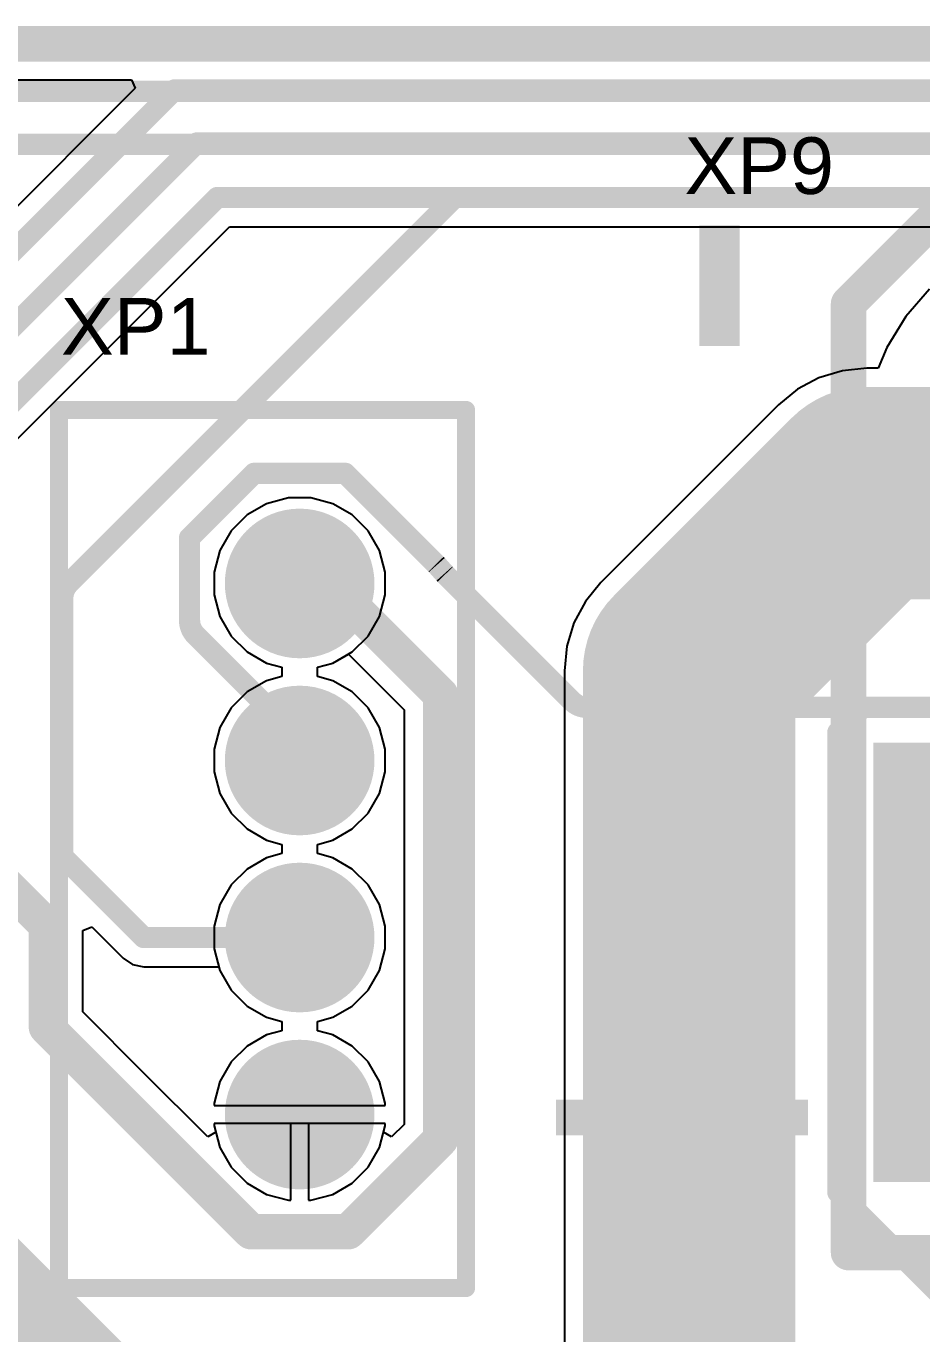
# Model space of a CAD drawing. Header units: inches. Extents: x -0.01 to 4.3, y -0.01 to 7.88.
# Drawn here: x 0.931 to 1.429, y 3.658 to 4.385 of the extents above; entities that cross this region are included whole.
import ezdxf

# ---------------------------------------------------------------- set-up
doc = ezdxf.new("R2010")
doc.units = ezdxf.units.IN
doc.header["$MEASUREMENT"] = 0
for name, color, linetype in [('Bottom Layer', 5, 'Continuous'), ('Bottom Solder', 6, 'Continuous'), ('Mechanical 1', 6, 'Continuous'), ('Multi-Layer', 9, 'Continuous'), ('Pad Holes', 156, 'Continuous'), ('Top Layer', 1, 'Continuous'), ('Top Overlay', 2, 'Continuous'), ('Top Solder', 216, 'Continuous')]:
    doc.layers.add(name, color=color, linetype=linetype)
doc.styles.add('Arial', font='', dxfattribs={"height": 0.2})
doc.styles.get('Arial').set_extended_font_data('Arial')

# ---------------------------------------------------------------- blocks, each defined once
blk = doc.blocks.new('XT60UPB_M_1')
at = {"layer": 'Bottom Layer'}
blk.add_hatch(color=5, dxfattribs=at).paths.add_polyline_path([(-0.11811, -0.1378), (-0.11811, 0.1378), (0.11811, 0.1378), (0.11811, -0.1378)])
at = {"layer": 'Bottom Solder'}
blk.add_hatch(color=6, dxfattribs=at).paths.add_polyline_path([(-0.12211, -0.1418), (-0.12211, 0.1418), (0.12211, 0.1418), (0.12211, -0.1418)])
at = {"layer": 'Multi-Layer'}
blk.add_hatch(color=9, dxfattribs=at).paths.add_polyline_path([(-0.11811, -0.1378), (-0.11811, 0.1378), (0.11811, 0.1378), (0.11811, -0.1378)])
at = {"layer": 'Pad Holes'}
h = blk.add_hatch(color=7, dxfattribs=at)
edge = h.paths.add_edge_path()
edge.add_arc((0, 0), 0.09252, 0, 360)
h = blk.add_hatch(color=7, dxfattribs=at)
edge = h.paths.add_edge_path()
edge.add_arc((0.28346, 0), 0.09252, 0, 360)
at = {"layer": 'Top Layer'}
blk.add_hatch(color=1, dxfattribs=at).paths.add_polyline_path([(-0.11811, -0.1378), (-0.11811, 0.1378), (0.11811, 0.1378), (0.11811, -0.1378)])
at = {"layer": 'Top Solder'}
blk.add_hatch(color=216, dxfattribs=at).paths.add_polyline_path([(-0.12211, -0.1418), (-0.12211, 0.1418), (0.12211, 0.1418), (0.12211, -0.1418)])
at = {"layer": 'Top Overlay'}
for points in [[(-0.16142, 0.15551, 0.01969, 0.01969, 0), (-0.16142, -0.15945, 0.01969, 0.01969, 0)], [(-0.16142, 0.15551, 0.01969, 0.01969, 0), (0.36614, 0.15551, 0.01969, 0.01969, 0)], [(0.36614, 0.15551, 0.01969, 0.01969, 0), (0.44488, 0.07677, 0.01969, 0.01969, 0)], [(0.44488, 0.07677, 0.01969, 0.01969, 0), (0.44488, -0.00197, 0.01969, 0.01969, 0)], [(0.44488, -0.00197, 0.01969, 0.01969, 0), (0.44488, -0.08071, 0.01969, 0.01969, 0)], [(0.44488, -0.08071, 0.01969, 0.01969, 0), (0.44488, -0.08465, 0.01969, 0.01969, 0)], [(0.44488, -0.08465, 0.01969, 0.01969, 0), (0.37008, -0.15945, 0.01969, 0.01969, 0)], [(-0.16142, -0.15945, 0.01969, 0.01969, 0), (0.37008, -0.15945, 0.01969, 0.01969, 0)]]:
    blk.add_lwpolyline(points, format="xyseb", dxfattribs=at)
for points in [[(-0.16634, 0.15551, 0.00984, 0.00984, 1), (-0.1565, 0.15551, 0.00984, 0.00984, 1)], [(-0.16634, 0.15551, 0.00984, 0.00984, 1), (-0.1565, 0.15551, 0.00984, 0.00984, 1)], [(0.36122, 0.15551, 0.00984, 0.00984, 1), (0.37106, 0.15551, 0.00984, 0.00984, 1)], [(0.36122, 0.15551, 0.00984, 0.00984, 1), (0.37106, 0.15551, 0.00984, 0.00984, 1)], [(0.43996, 0.07677, 0.00984, 0.00984, 1), (0.4498, 0.07677, 0.00984, 0.00984, 1)], [(0.43996, 0.07677, 0.00984, 0.00984, 1), (0.4498, 0.07677, 0.00984, 0.00984, 1)], [(0.43996, -0.00197, 0.00984, 0.00984, 1), (0.4498, -0.00197, 0.00984, 0.00984, 1)], [(0.43996, -0.00197, 0.00984, 0.00984, 1), (0.4498, -0.00197, 0.00984, 0.00984, 1)], [(0.43996, -0.08071, 0.00984, 0.00984, 1), (0.4498, -0.08071, 0.00984, 0.00984, 1)], [(0.43996, -0.08071, 0.00984, 0.00984, 1), (0.4498, -0.08071, 0.00984, 0.00984, 1)], [(0.43996, -0.08465, 0.00984, 0.00984, 1), (0.4498, -0.08465, 0.00984, 0.00984, 1)], [(0.43996, -0.08465, 0.00984, 0.00984, 1), (0.4498, -0.08465, 0.00984, 0.00984, 1)], [(-0.16634, -0.15945, 0.00984, 0.00984, 1), (-0.1565, -0.15945, 0.00984, 0.00984, 1)], [(-0.16634, -0.15945, 0.00984, 0.00984, 1), (-0.1565, -0.15945, 0.00984, 0.00984, 1)], [(0.36516, -0.15945, 0.00984, 0.00984, 1), (0.375, -0.15945, 0.00984, 0.00984, 1)], [(0.36516, -0.15945, 0.00984, 0.00984, 1), (0.375, -0.15945, 0.00984, 0.00984, 1)]]:
    blk.add_lwpolyline(points, format="xyseb", close=True, dxfattribs=at)
at = {"layer": 'Top Overlay', "style": 'Arial'}
for s, p in [('+', (-0.16654, 0.15296)), ('-', (0.33037, 0.15121))]:
    blk.add_text(s, height=0.19685, dxfattribs=at).set_placement(p)
blk = doc.blocks.new('JST_4____16')
at = {"layer": 'Bottom Layer'}
h = blk.add_hatch(color=5, dxfattribs=at)
edge = h.paths.add_edge_path()
edge.add_arc((0, 0), 0.0376, 0, 360)
h = blk.add_hatch(color=5, dxfattribs=at)
edge = h.paths.add_edge_path()
edge.add_arc((0.09843, 0), 0.0376, 0, 360)
h = blk.add_hatch(color=5, dxfattribs=at)
edge = h.paths.add_edge_path()
edge.add_arc((0.19685, 0), 0.0376, 0, 360)
h = blk.add_hatch(color=5, dxfattribs=at)
edge = h.paths.add_edge_path()
edge.add_arc((0.29528, 0), 0.0376, 0, 360)
at = {"layer": 'Bottom Solder'}
h = blk.add_hatch(color=6, dxfattribs=at)
edge = h.paths.add_edge_path()
edge.add_arc((0, 0), 0.0416, 0, 360)
h = blk.add_hatch(color=6, dxfattribs=at)
edge = h.paths.add_edge_path()
edge.add_arc((0.09843, 0), 0.0416, 0, 360)
h = blk.add_hatch(color=6, dxfattribs=at)
edge = h.paths.add_edge_path()
edge.add_arc((0.19685, 0), 0.0416, 0, 360)
h = blk.add_hatch(color=6, dxfattribs=at)
edge = h.paths.add_edge_path()
edge.add_arc((0.29528, 0), 0.0416, 0, 360)
at = {"layer": 'Multi-Layer'}
h = blk.add_hatch(color=9, dxfattribs=at)
edge = h.paths.add_edge_path()
edge.add_arc((0, 0), 0.0376, 0, 360)
h = blk.add_hatch(color=9, dxfattribs=at)
edge = h.paths.add_edge_path()
edge.add_arc((0.09843, 0), 0.0376, 0, 360)
h = blk.add_hatch(color=9, dxfattribs=at)
edge = h.paths.add_edge_path()
edge.add_arc((0.19685, 0), 0.0376, 0, 360)
h = blk.add_hatch(color=9, dxfattribs=at)
edge = h.paths.add_edge_path()
edge.add_arc((0.29528, 0), 0.0376, 0, 360)
at = {"layer": 'Pad Holes'}
h = blk.add_hatch(color=7, dxfattribs=at)
edge = h.paths.add_edge_path()
edge.add_arc((0, 0), 0.02559, 0, 360)
h = blk.add_hatch(color=7, dxfattribs=at)
edge = h.paths.add_edge_path()
edge.add_arc((0.09843, 0), 0.02559, 0, 360)
h = blk.add_hatch(color=7, dxfattribs=at)
edge = h.paths.add_edge_path()
edge.add_arc((0.19685, 0), 0.02559, 0, 360)
h = blk.add_hatch(color=7, dxfattribs=at)
edge = h.paths.add_edge_path()
edge.add_arc((0.29528, 0), 0.02559, 0, 360)
at = {"layer": 'Top Layer'}
h = blk.add_hatch(color=1, dxfattribs=at)
edge = h.paths.add_edge_path()
edge.add_arc((0, 0), 0.0376, 0, 360)
h = blk.add_hatch(color=1, dxfattribs=at)
edge = h.paths.add_edge_path()
edge.add_arc((0.09843, 0), 0.0376, 0, 360)
h = blk.add_hatch(color=1, dxfattribs=at)
edge = h.paths.add_edge_path()
edge.add_arc((0.19685, 0), 0.0376, 0, 360)
h = blk.add_hatch(color=1, dxfattribs=at)
edge = h.paths.add_edge_path()
edge.add_arc((0.29528, 0), 0.0376, 0, 360)
at = {"layer": 'Top Solder'}
h = blk.add_hatch(color=216, dxfattribs=at)
edge = h.paths.add_edge_path()
edge.add_arc((0, 0), 0.0416, 0, 360)
h = blk.add_hatch(color=216, dxfattribs=at)
edge = h.paths.add_edge_path()
edge.add_arc((0.09843, 0), 0.0416, 0, 360)
h = blk.add_hatch(color=216, dxfattribs=at)
edge = h.paths.add_edge_path()
edge.add_arc((0.19685, 0), 0.0416, 0, 360)
h = blk.add_hatch(color=216, dxfattribs=at)
edge = h.paths.add_edge_path()
edge.add_arc((0.29528, 0), 0.0416, 0, 360)
at = {"layer": 'Top Overlay'}
for points in [[(-0.09646, -0.13386, 0.01, 0.01, 0), (-0.09646, 0.09252, 0.01, 0.01, 0)], [(0.39173, 0.09252, 0.01, 0.01, 0), (-0.09646, 0.09252, 0.01, 0.01, 0)], [(0.39173, -0.13386, 0.01, 0.01, 0), (0.39173, 0.09252, 0.01, 0.01, 0)], [(0.39173, -0.13386, 0.01, 0.01, 0), (-0.09646, -0.13386, 0.01, 0.01, 0)]]:
    blk.add_lwpolyline(points, format="xyseb", dxfattribs=at)
for points in [[(-0.09896, 0.09252, 0.005, 0.005, 1), (-0.09396, 0.09252, 0.005, 0.005, 1)], [(-0.09896, 0.09252, 0.005, 0.005, 1), (-0.09396, 0.09252, 0.005, 0.005, 1)], [(0.38923, 0.09252, 0.005, 0.005, 1), (0.39423, 0.09252, 0.005, 0.005, 1)], [(0.38923, 0.09252, 0.005, 0.005, 1), (0.39423, 0.09252, 0.005, 0.005, 1)], [(-0.09896, -0.13386, 0.005, 0.005, 1), (-0.09396, -0.13386, 0.005, 0.005, 1)], [(-0.09896, -0.13386, 0.005, 0.005, 1), (-0.09396, -0.13386, 0.005, 0.005, 1)], [(0.38923, -0.13386, 0.005, 0.005, 1), (0.39423, -0.13386, 0.005, 0.005, 1)], [(0.38923, -0.13386, 0.005, 0.005, 1), (0.39423, -0.13386, 0.005, 0.005, 1)]]:
    blk.add_lwpolyline(points, format="xyseb", close=True, dxfattribs=at)

msp = doc.modelspace()

# ---------------------------------------------------------------- linework, layer by layer
at = {"layer": 'Bottom Layer'}
for p, q in [((0.11899, 4.35473), (0.98927, 4.35473)), ((0.99118, 4.35011), (0.81747, 4.1764)), ((0.98927, 4.35473), (0.99118, 4.35011)), ((0.90421, 4.13376), (1.0436, 4.27315)), ((1.0436, 4.27315), (1.47881, 4.27315)), ((1.43275, 4.23851), (1.41966, 4.22317)), ((1.41966, 4.22317), (1.40912, 4.20598)), ((1.40912, 4.20598), (1.40434, 4.19443)), ((1.37138, 4.18915), (1.35939, 4.18273)), ((1.3844, 4.19309), (1.37138, 4.18915)), ((1.39794, 4.19443), (1.3844, 4.19309)), ((1.40434, 4.19443), (1.39794, 4.19443)), ((1.35939, 4.18273), (1.34887, 4.1741)), ((1.34887, 4.1741), (1.25015, 4.07538)), ((1.07641, 4.1224), (1.0643, 4.11916)), ((1.08894, 4.1224), (1.07641, 4.1224)), ((1.10105, 4.11916), (1.08894, 4.1224)), ((1.0643, 4.11916), (1.05345, 4.11289)), ((1.1119, 4.11289), (1.10105, 4.11916)), ((1.05345, 4.11289), (1.04459, 4.10403)), ((1.12077, 4.10403), (1.1119, 4.11289)), ((1.04459, 4.10403), (1.03832, 4.09318)), ((1.12703, 4.09318), (1.12077, 4.10403)), ((1.03832, 4.09318), (1.03508, 4.08107)), ((1.13028, 4.08107), (1.12703, 4.09318)), ((1.03508, 4.08107), (1.03508, 4.06854)), ((1.13028, 4.06854), (1.13028, 4.08107)), ((1.25015, 4.07538), (1.24152, 4.06486)), ((1.03508, 4.06854), (1.03832, 4.05643)), ((1.12703, 4.05643), (1.13028, 4.06854)), ((1.24152, 4.06486), (1.23511, 4.05287)), ((1.03832, 4.05643), (1.04459, 4.04558)), ((1.12077, 4.04558), (1.12703, 4.05643)), ((1.23511, 4.05287), (1.23116, 4.03985)), ((1.04459, 4.04558), (1.05345, 4.03672)), ((1.1119, 4.03672), (1.12077, 4.04558)), ((1.05345, 4.03672), (1.0643, 4.03045)), ((1.10105, 4.03045), (1.1119, 4.03672)), ((1.23116, 4.03985), (1.22982, 4.02631)), ((1.0643, 4.03045), (1.07278, 4.02818)), ((1.07278, 4.02818), (1.07278, 4.023)), ((1.09258, 4.02818), (1.10105, 4.03045)), ((1.09258, 4.023), (1.09258, 4.02818)), ((1.0643, 4.02073), (1.05345, 4.01447)), ((1.07278, 4.023), (1.0643, 4.02073)), ((1.10105, 4.02073), (1.09258, 4.023)), ((1.1119, 4.01447), (1.10105, 4.02073)), ((1.22982, 4.02631), (1.22982, 3.59252)), ((1.05345, 4.01447), (1.04459, 4.0056)), ((1.12077, 4.0056), (1.1119, 4.01447)), ((1.04459, 4.0056), (1.03832, 3.99475)), ((1.12703, 3.99475), (1.12077, 4.0056)), ((1.03832, 3.99475), (1.03508, 3.98264)), ((1.13028, 3.98264), (1.12703, 3.99475)), ((1.03508, 3.98264), (1.03508, 3.97011)), ((1.13028, 3.97011), (1.13028, 3.98264)), ((1.03508, 3.97011), (1.03832, 3.95801)), ((1.12703, 3.95801), (1.13028, 3.97011)), ((1.03832, 3.95801), (1.04459, 3.94715)), ((1.12077, 3.94715), (1.12703, 3.95801)), ((1.04459, 3.94715), (1.05345, 3.93829)), ((1.1119, 3.93829), (1.12077, 3.94715)), ((1.05345, 3.93829), (1.0643, 3.93202)), ((1.10105, 3.93202), (1.1119, 3.93829)), ((1.0643, 3.93202), (1.07278, 3.92975)), ((1.07278, 3.92975), (1.07278, 3.92458)), ((1.09258, 3.92975), (1.10105, 3.93202)), ((1.09258, 3.92458), (1.09258, 3.92975)), ((1.0643, 3.92231), (1.05345, 3.91604)), ((1.07278, 3.92458), (1.0643, 3.92231)), ((1.10105, 3.92231), (1.09258, 3.92458)), ((1.1119, 3.91604), (1.10105, 3.92231)), ((1.05345, 3.91604), (1.04459, 3.90718)), ((1.12077, 3.90718), (1.1119, 3.91604)), ((1.04459, 3.90718), (1.03832, 3.89633)), ((1.12703, 3.89633), (1.12077, 3.90718)), ((1.03832, 3.89633), (1.03508, 3.88422)), ((1.13028, 3.88422), (1.12703, 3.89633)), ((1.03508, 3.88422), (1.03508, 3.87169)), ((1.13028, 3.87169), (1.13028, 3.88422)), ((1.03508, 3.87169), (1.03832, 3.85958)), ((1.12703, 3.85958), (1.13028, 3.87169)), ((1.03832, 3.85958), (1.04459, 3.84873)), ((1.12077, 3.84873), (1.12703, 3.85958)), ((1.04459, 3.84873), (1.05345, 3.83986)), ((1.1119, 3.83986), (1.12077, 3.84873)), ((1.05345, 3.83986), (1.0643, 3.8336)), ((1.10105, 3.8336), (1.1119, 3.83986)), ((1.0643, 3.8336), (1.07278, 3.83133)), ((1.09258, 3.83133), (1.10105, 3.8336)), ((1.07278, 3.82615), (1.0643, 3.82388)), ((1.07278, 3.83133), (1.07278, 3.82615)), ((1.09258, 3.82615), (1.09258, 3.83133)), ((1.10105, 3.82388), (1.09258, 3.82615)), ((1.05345, 3.81762), (1.04459, 3.80875)), ((1.0643, 3.82388), (1.05345, 3.81762)), ((1.1119, 3.81762), (1.10105, 3.82388)), ((1.12077, 3.80875), (1.1119, 3.81762)), ((1.04459, 3.80875), (1.03832, 3.7979)), ((1.12703, 3.7979), (1.12077, 3.80875)), ((1.03832, 3.7979), (1.03508, 3.78579)), ((1.13028, 3.78579), (1.12703, 3.7979)), ((1.03508, 3.78579), (1.03508, 3.78453)), ((1.03508, 3.78453), (1.08268, 3.78453)), ((1.08268, 3.78453), (1.13028, 3.78453)), ((1.13028, 3.78453), (1.13028, 3.78579)), ((1.07768, 3.77453), (1.03508, 3.77453)), ((1.03508, 3.77453), (1.03508, 3.77326)), ((1.07768, 3.73193), (1.07768, 3.77453)), ((1.13028, 3.77453), (1.08768, 3.77453)), ((1.08768, 3.77453), (1.08768, 3.73193)), ((1.13028, 3.77326), (1.13028, 3.77453)), ((1.03508, 3.77326), (1.03832, 3.76116)), ((1.12703, 3.76116), (1.13028, 3.77326)), ((1.03832, 3.76116), (1.04459, 3.7503)), ((1.12077, 3.7503), (1.12703, 3.76116)), ((1.04459, 3.7503), (1.05345, 3.74144)), ((1.1119, 3.74144), (1.12077, 3.7503)), ((1.05345, 3.74144), (1.0643, 3.73517)), ((1.10105, 3.73517), (1.1119, 3.74144)), ((1.0643, 3.73517), (1.07641, 3.73193)), ((1.07641, 3.73193), (1.07768, 3.73193)), ((1.08768, 3.73193), (1.08894, 3.73193)), ((1.08894, 3.73193), (1.10105, 3.73517))]:
    msp.add_line(p, q, dxfattribs=at)
for points in [[(0.82894, 4.16494, 0.01181, 0.01181, 0), (1.01321, 4.34921, 0.01181, 0.01181, 0)], [(1.01321, 4.34921, 0.01181, 0.01181, 0), (2.40218, 4.34921, 0.01181, 0.01181, 0)], [(0.85846, 4.15271, 0.01181, 0.01181, 0), (1.02544, 4.31969, 0.01181, 0.01181, 0)], [(1.02544, 4.31969, 0.01181, 0.01181, 0), (2.41441, 4.31969, 0.01181, 0.01181, 0)], [(0.88799, 4.14048, 0.01181, 0.01181, 0), (1.03689, 4.28937, 0.01181, 0.01181, 0)], [(1.03689, 4.28937, 0.01181, 0.01181, 0), (2.43091, 4.28937, 0.01181, 0.01181, 0)], [(1.29921, 4.02631, 0.11811, 0.11811, 0), (1.39794, 4.12504, 0.11811, 0.11811, 0)], [(1.39794, 4.12504, 0.11811, 0.11811, 0), (1.52464, 4.12504, 0.11811, 0.11811, 0)], [(1.29921, 3.59252, 0.11811, 0.11811, 0), (1.29921, 4.02631, 0.11811, 0.11811, 0)], [(1.38189, 3.99207, 0.01181, 0.01181, 0), (1.39573, 4.00591, 0.01181, 0.01181, 0)], [(1.39573, 4.00591, 0.01181, 0.01181, 0), (1.69089, 4.00591, 0.01181, 0.01181, 0)], [(1.38189, 3.73628, 0.01181, 0.01181, 0), (1.38189, 3.99207, 0.01181, 0.01181, 0)], [(1.38189, 3.73628, 0.01181, 0.01181, 0), (1.66107, 3.4571, 0.01181, 0.01181, 0)]]:
    msp.add_lwpolyline(points, format="xyseb", dxfattribs=at)
for points in [[(1.01026, 4.34921, 0.00591, 0.00591, 1), (1.01617, 4.34921, 0.00591, 0.00591, 1)], [(1.01026, 4.34921, 0.00591, 0.00591, 1), (1.01617, 4.34921, 0.00591, 0.00591, 1)], [(1.02249, 4.31969, 0.00591, 0.00591, 1), (1.0284, 4.31969, 0.00591, 0.00591, 1)], [(1.02249, 4.31969, 0.00591, 0.00591, 1), (1.0284, 4.31969, 0.00591, 0.00591, 1)], [(1.03393, 4.28937, 0.00591, 0.00591, 1), (1.03984, 4.28937, 0.00591, 0.00591, 1)], [(1.03393, 4.28937, 0.00591, 0.00591, 1), (1.03984, 4.28937, 0.00591, 0.00591, 1)], [(1.36841, 4.12504, 0.05906, 0.05906, 1), (1.42746, 4.12504, 0.05906, 0.05906, 1)], [(1.36841, 4.12504, 0.05906, 0.05906, 1), (1.42746, 4.12504, 0.05906, 0.05906, 1)], [(1.26969, 4.02631, 0.05906, 0.05906, 1), (1.32874, 4.02631, 0.05906, 0.05906, 1)], [(1.26969, 4.02631, 0.05906, 0.05906, 1), (1.32874, 4.02631, 0.05906, 0.05906, 1)], [(1.39277, 4.00591, 0.00591, 0.00591, 1), (1.39868, 4.00591, 0.00591, 0.00591, 1)], [(1.39277, 4.00591, 0.00591, 0.00591, 1), (1.39868, 4.00591, 0.00591, 0.00591, 1)], [(1.37894, 3.99207, 0.00591, 0.00591, 1), (1.38484, 3.99207, 0.00591, 0.00591, 1)], [(1.37894, 3.99207, 0.00591, 0.00591, 1), (1.38484, 3.99207, 0.00591, 0.00591, 1)], [(1.37894, 3.73628, 0.00591, 0.00591, 1), (1.38484, 3.73628, 0.00591, 0.00591, 1)], [(1.37894, 3.73628, 0.00591, 0.00591, 1), (1.38484, 3.73628, 0.00591, 0.00591, 1)]]:
    msp.add_lwpolyline(points, format="xyseb", close=True, dxfattribs=at)
at = {"layer": 'Mechanical 1'}
for points in [[(0.11811, 4.37972, 0.00984, 0.00984, 0), (2.34814, 4.37972, 0.00984, 0.00984, 0)], [(0.11833, 4.36988, 0.00984, 0.00984, 0), (2.34835, 4.36988, 0.00984, 0.00984, 0)]]:
    msp.add_lwpolyline(points, format="xyseb", dxfattribs=at)
at = {"layer": 'Top Layer'}
for p, q in [((1.10105, 4.03045), (1.10986, 4.03553)), ((1.10986, 4.03553), (1.14077, 4.00462)), ((1.09258, 4.02818), (1.10105, 4.03045)), ((1.09258, 4.023), (1.09258, 4.02818)), ((1.10105, 4.02073), (1.09258, 4.023)), ((1.1119, 4.01447), (1.10105, 4.02073)), ((1.12077, 4.0056), (1.1119, 4.01447)), ((1.12703, 3.99475), (1.12077, 4.0056)), ((1.14077, 4.00462), (1.14077, 3.77408)), ((1.13028, 3.98264), (1.12703, 3.99475)), ((1.13028, 3.97011), (1.13028, 3.98264)), ((1.12703, 3.95801), (1.13028, 3.97011)), ((1.12077, 3.94715), (1.12703, 3.95801)), ((1.1119, 3.93829), (1.12077, 3.94715)), ((1.10105, 3.93202), (1.1119, 3.93829)), ((1.09258, 3.92975), (1.10105, 3.93202)), ((1.09258, 3.92458), (1.09258, 3.92975)), ((1.10105, 3.92231), (1.09258, 3.92458)), ((1.1119, 3.91604), (1.10105, 3.92231)), ((1.12077, 3.90718), (1.1119, 3.91604)), ((1.12703, 3.89633), (1.12077, 3.90718)), ((1.13028, 3.88422), (1.12703, 3.89633)), ((0.96212, 3.88183), (0.96712, 3.8839)), ((0.96712, 3.8839), (0.98453, 3.86649)), ((1.13028, 3.87169), (1.13028, 3.88422)), ((0.96212, 3.83655), (0.96212, 3.88183)), ((1.12703, 3.85958), (1.13028, 3.87169)), ((0.98453, 3.86649), (0.98979, 3.86297)), ((0.98979, 3.86297), (0.996, 3.86174)), ((0.996, 3.86174), (1.03775, 3.86174)), ((1.03775, 3.86174), (1.03832, 3.85958)), ((1.03832, 3.85958), (1.04459, 3.84873)), ((1.12077, 3.84873), (1.12703, 3.85958)), ((1.04459, 3.84873), (1.05345, 3.83986)), ((1.1119, 3.83986), (1.12077, 3.84873)), ((1.05345, 3.83986), (1.0643, 3.8336)), ((1.10105, 3.8336), (1.1119, 3.83986)), ((0.99644, 3.80223), (0.96212, 3.83655)), ((1.0643, 3.8336), (1.07278, 3.83133)), ((1.09258, 3.83133), (1.10105, 3.8336)), ((1.07278, 3.82615), (1.0643, 3.82388)), ((1.07278, 3.83133), (1.07278, 3.82615)), ((1.09258, 3.82615), (1.09258, 3.83133)), ((1.10105, 3.82388), (1.09258, 3.82615)), ((1.05345, 3.81762), (1.04459, 3.80875)), ((1.0643, 3.82388), (1.05345, 3.81762)), ((1.1119, 3.81762), (1.10105, 3.82388)), ((1.12077, 3.80875), (1.1119, 3.81762)), ((1.04459, 3.80875), (1.03832, 3.7979)), ((1.12703, 3.7979), (1.12077, 3.80875)), ((1.03155, 3.76712), (0.99644, 3.80223)), ((0.99644, 3.80223), (0.99644, 3.80223)), ((1.03832, 3.7979), (1.03508, 3.78579)), ((1.13028, 3.78579), (1.12703, 3.7979)), ((1.03508, 3.78579), (1.03508, 3.78453)), ((1.03508, 3.78453), (1.08268, 3.78453)), ((1.08268, 3.78453), (1.13028, 3.78453)), ((1.13028, 3.78453), (1.13028, 3.78579)), ((1.08268, 3.77453), (1.03508, 3.77453)), ((1.03508, 3.77453), (1.03508, 3.77326)), ((1.13028, 3.77453), (1.08268, 3.77453)), ((1.13028, 3.77326), (1.13028, 3.77453)), ((1.14077, 3.77408), (1.13381, 3.76712)), ((1.03603, 3.76971), (1.03155, 3.76712)), ((1.03508, 3.77326), (1.03603, 3.76971)), ((1.12932, 3.76971), (1.13028, 3.77326)), ((1.13381, 3.76712), (1.12932, 3.76971))]:
    msp.add_line(p, q, dxfattribs=at)
for points in [[(0.58443, 4.34843, 0.01181, 0.01181, 0), (1.67828, 4.34843, 0.01181, 0.01181, 0)], [(0.75591, 4.3189, 0.01181, 0.01181, 0), (1.66605, 4.3189, 0.01181, 0.01181, 0)], [(0.95443, 4.0749, 0.01181, 0.01181, 0), (1.16891, 4.28937, 0.01181, 0.01181, 0)], [(1.16891, 4.28937, 0.01181, 0.01181, 0), (1.65382, 4.28937, 0.01181, 0.01181, 0)], [(1.02146, 4.10016, 0.01181, 0.01181, 0), (1.05732, 4.13602, 0.01181, 0.01181, 0)], [(1.05732, 4.13602, 0.01181, 0.01181, 0), (1.10804, 4.13602, 0.01181, 0.01181, 0)], [(1.10804, 4.13602, 0.01181, 0.01181, 0), (1.14387, 4.10019, 0.01181, 0.01181, 0)], [(1.02146, 4.05434, 0.01181, 0.01181, 0), (1.02146, 4.10016, 0.01181, 0.01181, 0)], [(1.14387, 4.10019, 0.01181, 0.01181, 0), (1.15853, 4.08553, 0.01181, 0.01181, 0)], [(1.15853, 4.08553, 0.01181, 0.01181, -0.013674), (1.15897, 4.08506, 0.01181, 0.01181, 0)], [(1.15897, 4.08506, 0.01181, 0.01181, 0), (1.16319, 4.08032, 0.01181, 0.01181, 0)], [(1.16363, 4.07985, 0.01181, 0.01181, -0.013671), (1.16319, 4.08032, 0.01181, 0.01181, 0)], [(0.951, 4.06657, 0.01181, 0.01181, -0.198125), (0.95443, 4.0749, 0.01181, 0.01181, 0)], [(1.08268, 4.0748, 0.01969, 0.01969, 0), (1.0992, 4.0748, 0.01969, 0.01969, 0)], [(1.0992, 4.0748, 0.01969, 0.01969, 0), (1.161, 4.013, 0.01969, 0.01969, 0)], [(1.16363, 4.07985, 0.01181, 0.01181, 0), (1.23412, 4.00936, 0.01181, 0.01181, 0)], [(0.951, 4.004, 0.01181, 0.01181, 0), (0.951, 4.06657, 0.01181, 0.01181, 0)], [(0.76772, 4.05891, 0.01969, 0.01969, 0), (0.94189, 3.88474, 0.01969, 0.01969, 0)], [(1.02491, 4.04599, 0.01181, 0.01181, -0.198794), (1.02146, 4.05434, 0.01181, 0.01181, 0)], [(1.02491, 4.04599, 0.01181, 0.01181, 0), (1.07924, 3.99166, 0.01181, 0.01181, 0)], [(1.161, 3.7657, 0.01969, 0.01969, 0), (1.161, 4.013, 0.01969, 0.01969, 0)], [(1.24247, 4.00591, 0.01181, 0.01181, -0.198912), (1.23412, 4.00936, 0.01181, 0.01181, 0)], [(0.951, 3.93128, 0.01181, 0.01181, 0), (0.951, 4.004, 0.01181, 0.01181, 0)], [(1.24247, 4.00591, 0.01181, 0.01181, 0), (1.94942, 4.00591, 0.01181, 0.01181, 0)], [(1.07924, 3.99166, 0.01181, 0.01181, -0.198127), (1.08268, 3.98333, 0.01181, 0.01181, 0)], [(1.08268, 3.97638, 0.01181, 0.01181, 0), (1.08268, 3.98333, 0.01181, 0.01181, 0)], [(0.67913, 3.91575, 0.05906, 0.05906, 0), (1.10385, 3.49103, 0.05906, 0.05906, 0)], [(0.951, 3.92295, 0.01181, 0.01181, 0), (0.951, 3.93128, 0.01181, 0.01181, 0)], [(0.951, 3.92295, 0.01181, 0.01181, 0), (0.996, 3.87795, 0.01181, 0.01181, 0)], [(0.94189, 3.82817, 0.01969, 0.01969, 0), (0.94189, 3.88474, 0.01969, 0.01969, 0)], [(0.996, 3.87795, 0.01181, 0.01181, 0), (1.08268, 3.87795, 0.01181, 0.01181, 0)], [(0.94189, 3.82817, 0.01969, 0.01969, 0), (0.98214, 3.78792, 0.01969, 0.01969, 0)], [(0.98214, 3.78792, 0.01969, 0.01969, 0), (0.98214, 3.78792, 0.01969, 0.01969, 0)], [(0.98214, 3.78792, 0.01969, 0.01969, 0), (1.05569, 3.71437, 0.01969, 0.01969, 0)], [(1.10967, 3.71437, 0.01969, 0.01969, 0), (1.161, 3.7657, 0.01969, 0.01969, 0)], [(1.05569, 3.71437, 0.01969, 0.01969, 0), (1.10967, 3.71437, 0.01969, 0.01969, 0)]]:
    msp.add_lwpolyline(points, format="xyseb", dxfattribs=at)
for points in [[(1.16595, 4.28937, 0.00591, 0.00591, 1), (1.17186, 4.28937, 0.00591, 0.00591, 1)], [(1.16595, 4.28937, 0.00591, 0.00591, 1), (1.17186, 4.28937, 0.00591, 0.00591, 1)], [(1.05437, 4.13602, 0.00591, 0.00591, 1), (1.06027, 4.13602, 0.00591, 0.00591, 1)], [(1.05437, 4.13602, 0.00591, 0.00591, 1), (1.06027, 4.13602, 0.00591, 0.00591, 1)], [(1.10508, 4.13602, 0.00591, 0.00591, 1), (1.11099, 4.13602, 0.00591, 0.00591, 1)], [(1.10508, 4.13602, 0.00591, 0.00591, 1), (1.11099, 4.13602, 0.00591, 0.00591, 1)], [(1.0185, 4.10016, 0.00591, 0.00591, 1), (1.02441, 4.10016, 0.00591, 0.00591, 1)], [(1.0185, 4.10016, 0.00591, 0.00591, 1), (1.02441, 4.10016, 0.00591, 0.00591, 1)], [(1.14092, 4.10019, 0.00591, 0.00591, 1), (1.14683, 4.10019, 0.00591, 0.00591, 1)], [(1.14092, 4.10019, 0.00591, 0.00591, 1), (1.14683, 4.10019, 0.00591, 0.00591, 1)], [(1.15558, 4.08553, 0.00591, 0.00591, 1), (1.16148, 4.08553, 0.00591, 0.00591, 1)], [(1.15558, 4.08553, 0.00591, 0.00591, 1), (1.16148, 4.08553, 0.00591, 0.00591, 1)], [(1.15602, 4.08506, 0.00591, 0.00591, 1), (1.16193, 4.08506, 0.00591, 0.00591, 1)], [(1.15602, 4.08506, 0.00591, 0.00591, 1), (1.16193, 4.08506, 0.00591, 0.00591, 1)], [(1.16024, 4.08032, 0.00591, 0.00591, 1), (1.16614, 4.08032, 0.00591, 0.00591, 1)], [(1.16024, 4.08032, 0.00591, 0.00591, 1), (1.16614, 4.08032, 0.00591, 0.00591, 1)], [(0.95148, 4.0749, 0.00591, 0.00591, 1), (0.95739, 4.0749, 0.00591, 0.00591, 1)], [(0.95148, 4.0749, 0.00591, 0.00591, 1), (0.95739, 4.0749, 0.00591, 0.00591, 1)], [(1.07776, 4.0748, 0.00984, 0.00984, 1), (1.0876, 4.0748, 0.00984, 0.00984, 1)], [(1.09428, 4.0748, 0.00984, 0.00984, 1), (1.10412, 4.0748, 0.00984, 0.00984, 1)], [(1.09428, 4.0748, 0.00984, 0.00984, 1), (1.10412, 4.0748, 0.00984, 0.00984, 1)], [(1.16068, 4.07985, 0.00591, 0.00591, 1), (1.16659, 4.07985, 0.00591, 0.00591, 1)], [(1.16068, 4.07985, 0.00591, 0.00591, 1), (1.16659, 4.07985, 0.00591, 0.00591, 1)], [(0.94805, 4.06657, 0.00591, 0.00591, 1), (0.95395, 4.06657, 0.00591, 0.00591, 1)], [(0.94805, 4.06657, 0.00591, 0.00591, 1), (0.95395, 4.06657, 0.00591, 0.00591, 1)], [(1.0185, 4.05434, 0.00591, 0.00591, 1), (1.02441, 4.05434, 0.00591, 0.00591, 1)], [(1.0185, 4.05434, 0.00591, 0.00591, 1), (1.02441, 4.05434, 0.00591, 0.00591, 1)], [(1.02196, 4.04599, 0.00591, 0.00591, 1), (1.02786, 4.04599, 0.00591, 0.00591, 1)], [(1.02196, 4.04599, 0.00591, 0.00591, 1), (1.02787, 4.04599, 0.00591, 0.00591, 1)], [(1.15608, 4.013, 0.00984, 0.00984, 1), (1.16592, 4.013, 0.00984, 0.00984, 1)], [(1.15608, 4.013, 0.00984, 0.00984, 1), (1.16592, 4.013, 0.00984, 0.00984, 1)], [(1.23117, 4.00936, 0.00591, 0.00591, 1), (1.23707, 4.00936, 0.00591, 0.00591, 1)], [(1.23117, 4.00936, 0.00591, 0.00591, 1), (1.23707, 4.00936, 0.00591, 0.00591, 1)], [(0.94805, 4.004, 0.00591, 0.00591, 1), (0.95395, 4.004, 0.00591, 0.00591, 1)], [(0.94805, 4.004, 0.00591, 0.00591, 1), (0.95395, 4.004, 0.00591, 0.00591, 1)], [(1.23952, 4.00591, 0.00591, 0.00591, 1), (1.24543, 4.00591, 0.00591, 0.00591, 1)], [(1.23952, 4.00591, 0.00591, 0.00591, 1), (1.24543, 4.00591, 0.00591, 0.00591, 1)], [(1.07629, 3.99166, 0.00591, 0.00591, 1), (1.0822, 3.99166, 0.00591, 0.00591, 1)], [(1.07629, 3.99166, 0.00591, 0.00591, 1), (1.0822, 3.99166, 0.00591, 0.00591, 1)], [(1.07972, 3.98333, 0.00591, 0.00591, 1), (1.08563, 3.98333, 0.00591, 0.00591, 1)], [(1.07972, 3.98333, 0.00591, 0.00591, 1), (1.08563, 3.98333, 0.00591, 0.00591, 1)], [(1.07972, 3.97638, 0.00591, 0.00591, 1), (1.08563, 3.97638, 0.00591, 0.00591, 1)], [(0.94805, 3.93128, 0.00591, 0.00591, 1), (0.95395, 3.93128, 0.00591, 0.00591, 1)], [(0.94805, 3.93128, 0.00591, 0.00591, 1), (0.95395, 3.93128, 0.00591, 0.00591, 1)], [(0.94805, 3.92295, 0.00591, 0.00591, 1), (0.95395, 3.92295, 0.00591, 0.00591, 1)], [(0.94805, 3.92295, 0.00591, 0.00591, 1), (0.95395, 3.92295, 0.00591, 0.00591, 1)], [(0.93697, 3.88474, 0.00984, 0.00984, 1), (0.94681, 3.88474, 0.00984, 0.00984, 1)], [(0.93697, 3.88474, 0.00984, 0.00984, 1), (0.94681, 3.88474, 0.00984, 0.00984, 1)], [(0.99305, 3.87795, 0.00591, 0.00591, 1), (0.99895, 3.87795, 0.00591, 0.00591, 1)], [(0.99305, 3.87795, 0.00591, 0.00591, 1), (0.99895, 3.87795, 0.00591, 0.00591, 1)], [(1.07972, 3.87795, 0.00591, 0.00591, 1), (1.08563, 3.87795, 0.00591, 0.00591, 1)], [(0.93697, 3.82817, 0.00984, 0.00984, 1), (0.94681, 3.82817, 0.00984, 0.00984, 1)], [(0.93697, 3.82817, 0.00984, 0.00984, 1), (0.94681, 3.82817, 0.00984, 0.00984, 1)], [(0.97722, 3.78792, 0.00984, 0.00984, 1), (0.98706, 3.78792, 0.00984, 0.00984, 1)], [(0.97722, 3.78792, 0.00984, 0.00984, 1), (0.98706, 3.78792, 0.00984, 0.00984, 1)], [(0.97722, 3.78792, 0.00984, 0.00984, 1), (0.98706, 3.78792, 0.00984, 0.00984, 1)], [(0.97722, 3.78792, 0.00984, 0.00984, 1), (0.98706, 3.78792, 0.00984, 0.00984, 1)], [(1.15608, 3.7657, 0.00984, 0.00984, 1), (1.16592, 3.7657, 0.00984, 0.00984, 1)], [(1.15608, 3.7657, 0.00984, 0.00984, 1), (1.16592, 3.7657, 0.00984, 0.00984, 1)], [(1.05077, 3.71437, 0.00984, 0.00984, 1), (1.06061, 3.71437, 0.00984, 0.00984, 1)], [(1.05077, 3.71437, 0.00984, 0.00984, 1), (1.06061, 3.71437, 0.00984, 0.00984, 1)], [(1.10475, 3.71437, 0.00984, 0.00984, 1), (1.11459, 3.71437, 0.00984, 0.00984, 1)], [(1.10475, 3.71437, 0.00984, 0.00984, 1), (1.11459, 3.71437, 0.00984, 0.00984, 1)]]:
    msp.add_lwpolyline(points, format="xyseb", close=True, dxfattribs=at)

# ---------------------------------------------------------------- block references
for name, p, rotation in [('XT60UPB_M_1', (1.54331, 3.86417), 90), ('JST_4____16', (1.08268, 4.0748), 270)]:
    msp.add_blockref(name, p, dxfattribs=dict(rotation=rotation))

# ---------------------------------------------------------------- texts
at = {"layer": 'Top Overlay', "style": 'Arial'}
for s, p in [('XP9', (1.2966, 4.29134)), ('XP1', (0.95, 4.202))]:
    msp.add_text(s, height=0.031496, dxfattribs=at).set_placement(p)

doc.saveas('drawing.dxf')
